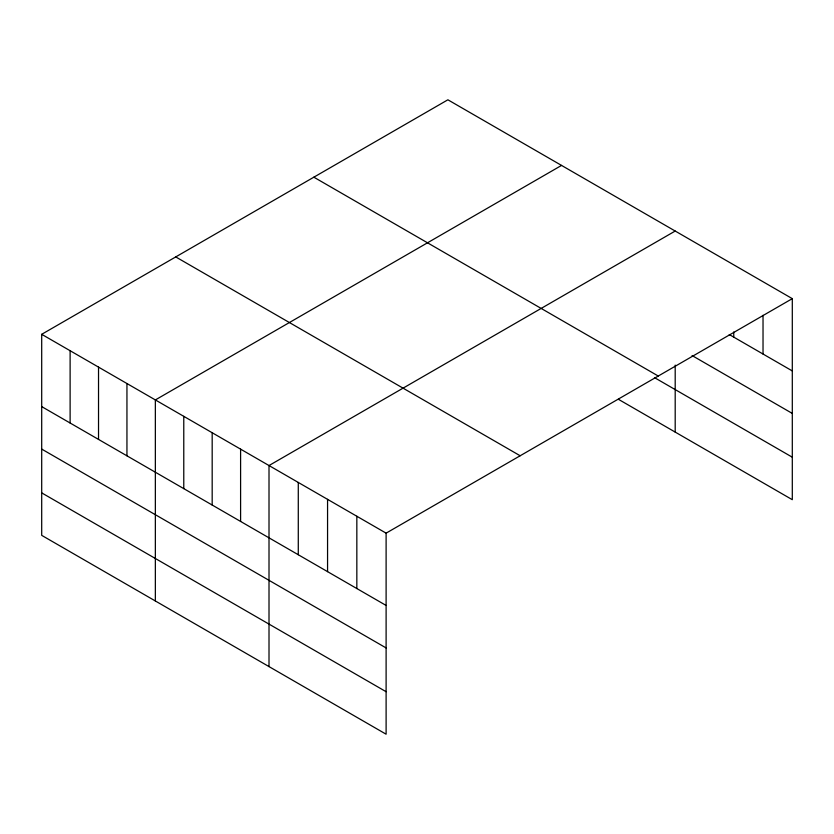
<?xml version="1.0" encoding="UTF-8"?>
<svg xmlns="http://www.w3.org/2000/svg" width="834" height="834" viewBox="0 0 834 834"><rect width="100%" height="100%" fill="white"/><g stroke="black" fill="none" stroke-linecap="round" stroke-linejoin="round"><path stroke-width="1.25" d="M41.7 334.309L386.111 533.155L386.111 734.201L41.7 535.355L41.7 334.309L447.889 99.799L792.3 298.645L792.3 499.691L618.369 399.277M561.543 165.413L155.353 399.934L155.353 600.98M675.196 231.039L269.007 465.549L269.007 666.595M386.111 533.155L792.3 298.645M729.25 334.528L792.3 370.932M692.095 355.565L792.3 413.424M313.845 177.183L658.255 376.03M654.44 377.604L792.3 457.199M175.745 256.924L520.155 455.76M41.7 406.606L386.111 605.442M41.7 449.088L386.111 647.935M41.7 492.873L386.111 691.709M763.027 315.304L763.027 354.033M733.753 331.963L733.753 337.134M675.196 365.125L675.196 432.085M356.837 516.256L356.837 588.543M327.564 499.347L327.564 571.644M298.28 482.448L298.28 554.735M240.599 449.14L240.599 521.438M212.18 432.742L212.18 505.029M183.772 416.333L183.772 488.62M126.945 383.525L126.945 455.812M98.527 367.116L98.527 439.414M70.119 350.718L70.119 423.005"/></g></svg>
